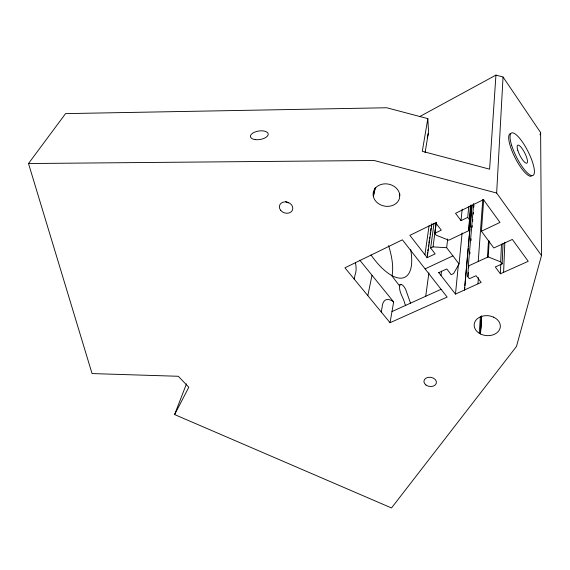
<?xml version="1.0" encoding="UTF-8"?>
<svg xmlns="http://www.w3.org/2000/svg" width="570" height="570" viewBox="0 0 570 570"><rect width="100%" height="100%" fill="white"/><g stroke="black" fill="none" stroke-linecap="round" stroke-linejoin="round"><path stroke-width="0.85" d="M436.15 222.742L434.725 233.315L436.157 235.189L448.74 240.219L468.697 230.715L470.428 205.193M438.8 272.624L455.473 294.106L481.144 282.406L476.05 275.695L469.367 278.723L467.885 276.778L468.319 266.033L473.706 203.447M503.609 272.339L504.835 242.279M483.709 199.571L481.408 231.213L493.798 247.986L512.33 239.429L528.219 261.302L500.367 273.785L495.294 266.981L502.156 263.874L503.032 243.525M502.156 263.874L500.681 261.894L501.486 244.095M500.367 273.785L500.802 264.06M186.468 383.881L174.605 414.561L391.505 507.963L516.477 346.453L541.5 255.538L496.655 193.031L503.046 76.993L495.936 75.112L420.083 116.373M468.319 266.033L488.205 256.906L489.181 240.982M487.457 257.248L488.504 240.433M479.284 333.186L480.396 316.478M480.318 333.799L481.458 316.208M480.396 333.849L481.579 316.086M480.517 333.735L481.657 316.136M495.936 75.112L489.616 169.169L422.299 151.314L427.828 118.638L386.731 107.759L65.564 113.622L28.5 163.533L92.055 373.571L178.296 376.278L188.82 387.244L174.605 414.561M477.974 283.832L478.422 277.618M478.216 261.495L482.797 199.45M410.507 303.14L405.719 289.574A6.733 2.743 65 0 0 401.152 284.409L399.819 284.915C398.245 291.498 403.688 297.825 404.964 304.109A6.762 2.764 65.3 0 0 405.804 305.655M467.885 276.778L468.262 272.375M468.64 267.964L468.789 266.197M469.844 253.849L469.993 252.09M470.97 240.626L471.126 238.859M472.103 227.394L472.252 225.627M472.63 221.224L472.779 219.457M473.235 214.163L473.385 212.403M473.834 207.11L473.984 205.35M464.464 289.888L471.946 205.107M464.571 290.03L464.807 287.38M464.956 285.613L466.517 267.95M466.673 266.183L468.226 248.52M468.383 246.753L469.936 229.083M470.093 227.316L472.038 205.236M468.697 230.715L470.991 205.093M469.153 219.308L467.728 217.384L468.704 206.817M438.458 272.788L446.766 268.94L451.184 274.676L453.549 273.593L459.071 263.981L462.106 233.016M455.473 294.106L458.337 265.086M467.728 217.384L461.009 220.626L462.163 209.162M459.071 263.981L446.659 247.701L447.685 238.908M441.016 275.481L441.536 271.12M425.69 296.543L428.882 272.937M426.837 257.818L435.166 253.878L430.649 248.028L433.022 246.895L436.321 222.336M430.649 248.028L434.019 223.454M427.201 255.225L427.564 252.631M427.806 250.9L428.049 249.176M428.412 246.582L428.654 244.851M428.897 243.119L429.26 240.526M429.502 238.802L429.744 237.07M430.108 234.477L430.35 232.752M430.592 231.021L430.956 228.428M431.198 226.696L431.561 224.103M431.896 223.946L427.179 257.654L409.873 235.353L435.68 222.77L441.28 230.152L434.725 233.315M424.928 254.747L429.075 225.806M425.085 152.689L428.241 133.515M390.051 322.706L344.935 267.807L402.392 239.813L447.151 297.084L390.051 322.706L393.649 301.922L359.784 260.169M381.23 311.975L382.149 307.023A24.396 10.324 65.7 0 1 393.649 301.922M399.499 195.802L399.834 194.057M367.814 295.645L372.018 275.253M354.162 279.036L355.267 274.206A25.101 11.122 63.7 0 0 355.374 262.407M373.307 195.888L375.053 188.2M373.514 195.866L375.452 187.323M540.032 134.869L540.616 132.575L503.046 76.993M481.408 231.213L499.99 222.428L483.467 199.678L455.544 213.294L461.009 220.626M425.099 268.869L452.894 255.873M399.406 285.157L401.031 284.416M391.982 311.569L441.109 289.275M28.5 163.533L374.191 160.505L496.655 193.031M433.022 246.895L446.659 247.701M488.205 256.906L500.681 261.894M391.561 275.417L399.477 285.762M427.828 118.638L428.305 127.552A29.925 25.978 10.8 0 1 427.179 137.833M540.616 132.575L541.5 255.538M531.411 176.194A23.769 6.441 63.1 0 1 514.539 156.65A23.769 6.441 63.1 0 1 510.578 133.544M410.635 249.425A53.815 21.71 63.4 0 1 402.035 278.082A53.815 21.71 63.4 0 1 370.999 254.968M388.569 245.642A53.288 22.458 63.5 0 1 392.124 275.289M288.684 202.863A6.755 5.515 19 0 1 285.527 201.417M399.762 195.147L399.541 198.068A13.438 11.172 11.5 0 1 387.436 206.376A13.438 11.172 11.5 0 1 373.87 198.118L373.136 195.211A13.438 11.172 11.5 0 1 385.441 183.825A13.438 11.172 11.5 0 1 399.762 195.147M493.563 317.12L490.35 316.044A13.124 9.989 5.2 0 0 475.758 320.426A13.124 9.989 5.2 0 0 478.23 332.567L480.98 334.198A13.124 9.989 5.2 0 0 497.817 331.968A13.124 9.989 5.2 0 0 496.335 318.787L493.563 317.12M517.809 150.345A10.096 2.722 63.1 0 0 526.766 163.212A10.096 2.722 63.1 0 0 522.376 148.941A10.096 2.722 63.1 0 0 517.809 150.345M511.675 145.436A23.783 6.413 63.1 0 0 532.786 175.524A23.783 6.413 63.1 0 0 522.234 141.709A23.783 6.413 63.1 0 0 511.675 145.436M425.961 385.028A6.298 4.61 8.6 0 0 436.292 383.297A6.298 4.61 8.6 0 0 428.255 377.34A6.298 4.61 8.6 0 0 425.961 385.028M280.725 210.394A6.847 5.558 18.9 0 0 292.282 210.43A6.847 5.558 18.9 0 0 285.242 201.858A6.847 5.558 18.9 0 0 280.725 210.394M255.267 139.614A8.985 4.296 -8.8 0 0 268.206 133.986A8.985 4.296 -8.8 0 0 254.477 132.204A8.985 4.296 -8.8 0 0 255.267 139.614"/></g></svg>
